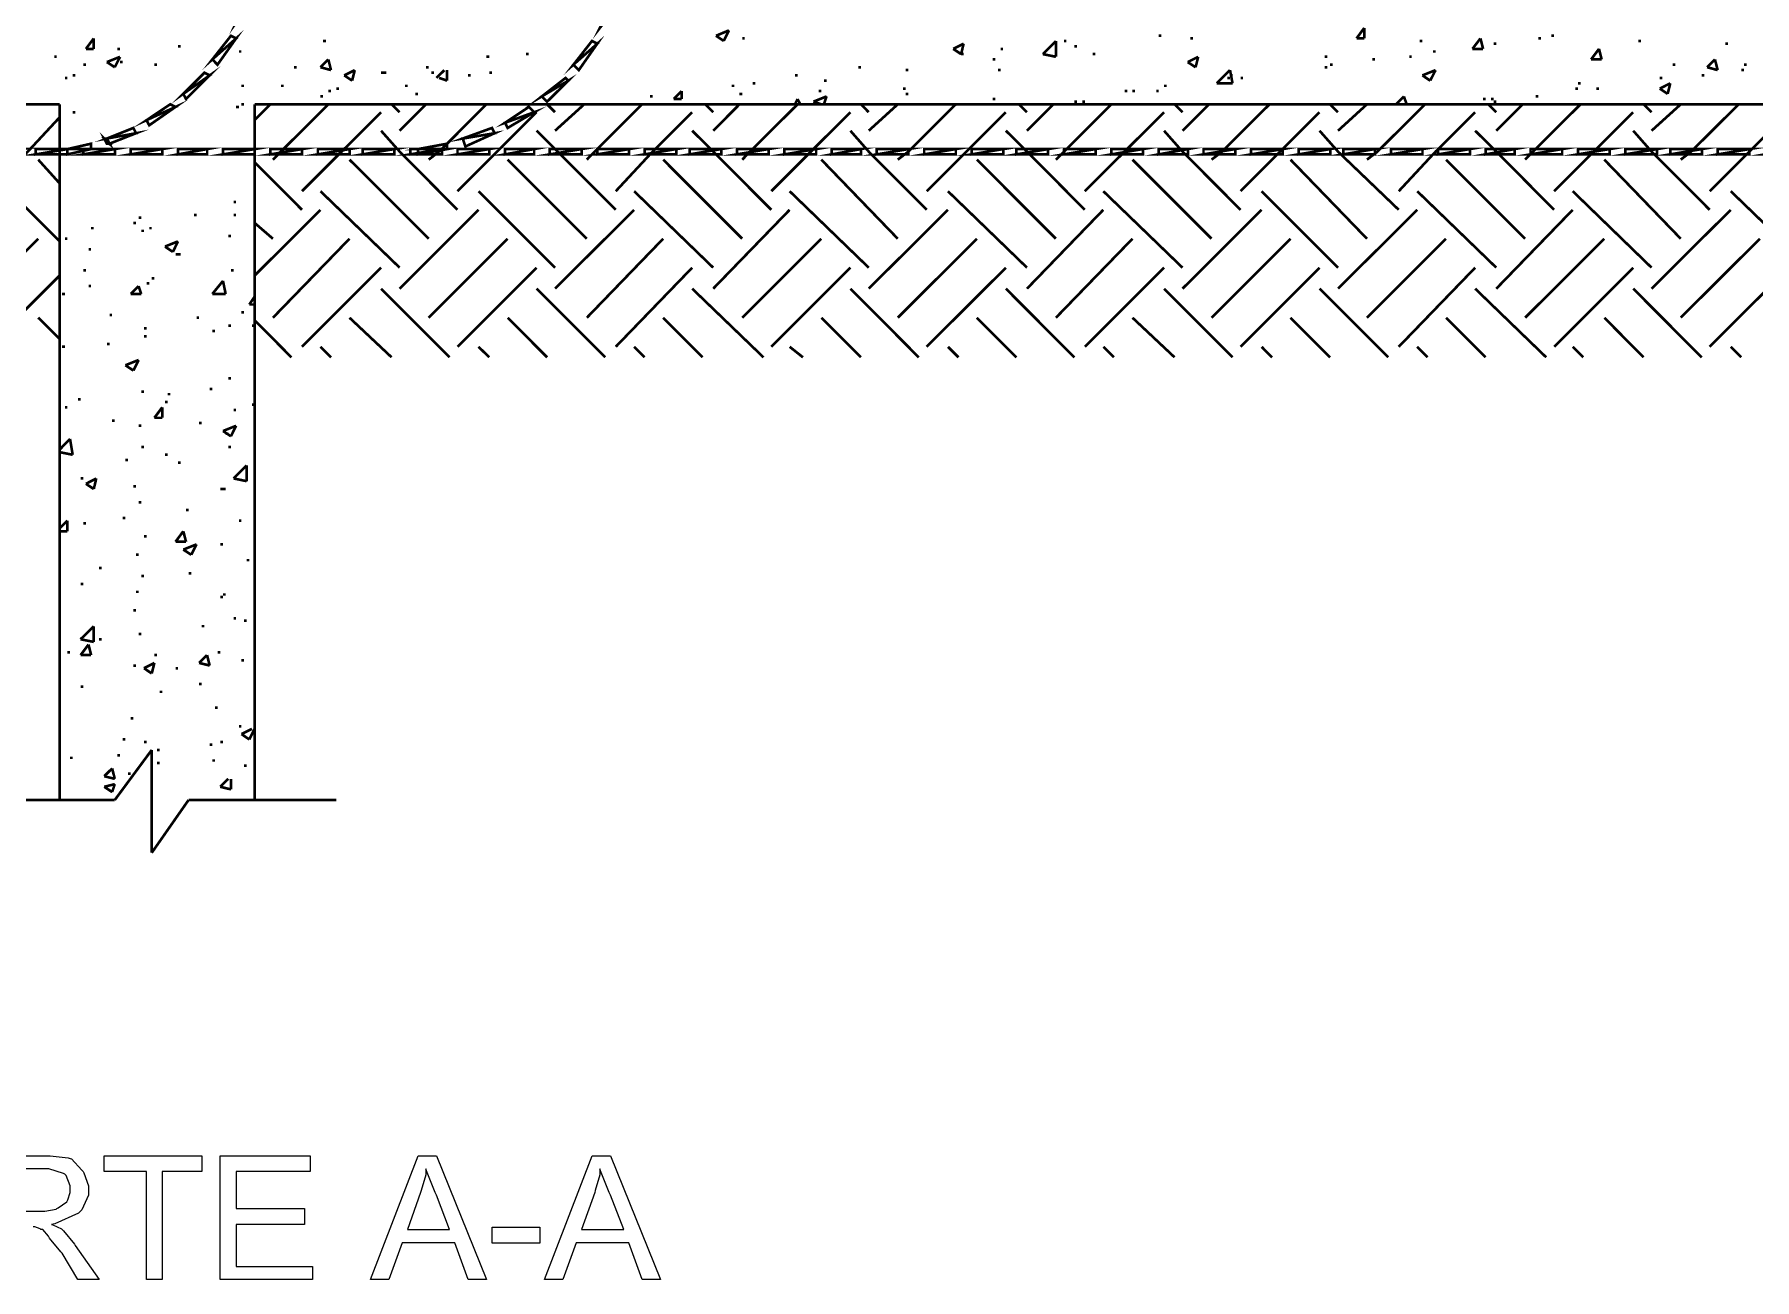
# Model space of a CAD drawing. Header units: metres. Extents: x 3290 to 4536, y 1562 to 1983.
# Drawn here: x 4039.74 to 4054.73, y 1669.1 to 1679.94 of the extents above; entities that cross this region are included whole.
import ezdxf

# ---------------------------------------------------------------- set-up
doc = ezdxf.new("R2010")
doc.units = ezdxf.units.M
for name, color, linetype in [('C00-00-00-BLACK', 7, 'Continuous'), ('C00-FF-00', 3, 'Continuous'), ('C95-49-00', 34, 'Continuous')]:
    doc.layers.add(name, color=color, linetype=linetype)

msp = doc.modelspace()

# ---------------------------------------------------------------- linework, layer by layer
at = {"layer": 'C00-00-00-BLACK', "const_width": 0.0229}
for points in [[(4051.26, 1679.907), (4051.328, 1679.999)], [(4051.328, 1679.907), (4051.328, 1679.999)], [(4040.189, 1679.816), (4040.258, 1679.907)], [(4040.258, 1679.816), (4040.258, 1679.907)], [(4040.992, 1679.839), (4041.015, 1679.839)], [(4042.256, 1679.885), (4042.28, 1679.885)], [(4045.679, 1679.93), (4045.792, 1679.977)], [(4045.679, 1679.93), (4045.747, 1679.885)], [(4045.747, 1679.885), (4045.792, 1679.977)], [(4045.908, 1679.907), (4045.93, 1679.907)], [(4047.746, 1679.816), (4047.837, 1679.861)], [(4047.815, 1679.77), (4047.837, 1679.861)], [(4048.527, 1679.77), (4048.641, 1679.885)], [(4048.641, 1679.747), (4048.641, 1679.885)], [(4048.711, 1679.885), (4048.733, 1679.885)], [(4048.802, 1679.839), (4048.825, 1679.839)], [(4049.537, 1679.93), (4049.56, 1679.93)], [(4049.812, 1679.907), (4049.835, 1679.907)], [(4051.26, 1679.907), (4051.328, 1679.907)], [(4051.811, 1679.885), (4051.834, 1679.885)], [(4052.27, 1679.816), (4052.34, 1679.907)], [(4052.363, 1679.816), (4052.34, 1679.907)], [(4052.455, 1679.861), (4052.478, 1679.861)], [(4052.844, 1679.907), (4052.867, 1679.907)], [(4052.958, 1679.93), (4052.982, 1679.93)], [(4053.717, 1679.885), (4053.74, 1679.885)], [(4054.475, 1679.861), (4054.498, 1679.861)], [(4039.914, 1679.747), (4039.936, 1679.747)], [(4040.189, 1679.816), (4040.258, 1679.816)], [(4040.372, 1679.701), (4040.487, 1679.747)], [(4040.372, 1679.701), (4040.441, 1679.656)], [(4040.441, 1679.656), (4040.487, 1679.747)], [(4040.464, 1679.816), (4040.487, 1679.816)], [(4040.487, 1679.701), (4040.509, 1679.701)], [(4041.522, 1679.793), (4041.545, 1679.793)], [(4042.233, 1679.656), (4042.302, 1679.724)], [(4042.325, 1679.631), (4042.302, 1679.724)], [(4043.679, 1679.747), (4043.704, 1679.747)], [(4044.025, 1679.77), (4044.047, 1679.77)], [(4047.746, 1679.816), (4047.815, 1679.77)], [(4047.815, 1679.77), (4047.837, 1679.77)], [(4048.09, 1679.724), (4048.113, 1679.724)], [(4048.159, 1679.816), (4048.181, 1679.816)], [(4048.527, 1679.77), (4048.641, 1679.747)], [(4048.962, 1679.77), (4048.985, 1679.77)], [(4049.789, 1679.701), (4049.881, 1679.747)], [(4049.789, 1679.701), (4049.858, 1679.656)], [(4049.858, 1679.656), (4049.881, 1679.747)], [(4050.984, 1679.747), (4051.007, 1679.747)], [(4051.397, 1679.724), (4051.42, 1679.724)], [(4051.72, 1679.747), (4051.742, 1679.747)], [(4051.926, 1679.793), (4051.949, 1679.793)], [(4052.27, 1679.816), (4052.363, 1679.816)], [(4053.304, 1679.724), (4053.373, 1679.816)], [(4053.304, 1679.724), (4053.396, 1679.724)], [(4053.396, 1679.724), (4053.373, 1679.816)], [(4054.315, 1679.656), (4054.383, 1679.724)], [(4054.407, 1679.631), (4054.383, 1679.724)], [(4040.006, 1679.563), (4040.028, 1679.563)], [(4040.074, 1679.585), (4040.097, 1679.585)], [(4040.166, 1679.678), (4040.189, 1679.678)], [(4040.786, 1679.678), (4040.809, 1679.678)], [(4042.003, 1679.656), (4042.026, 1679.656)], [(4042.233, 1679.656), (4042.325, 1679.631)], [(4042.44, 1679.585), (4042.532, 1679.631)], [(4042.44, 1679.585), (4042.509, 1679.539)], [(4042.509, 1679.539), (4042.532, 1679.631)], [(4042.761, 1679.608), (4042.783, 1679.608)], [(4042.783, 1679.608), (4042.807, 1679.608)], [(4043.152, 1679.656), (4043.176, 1679.656)], [(4043.198, 1679.608), (4043.221, 1679.608)], [(4043.244, 1679.563), (4043.313, 1679.631)], [(4043.267, 1679.563), (4043.336, 1679.539)], [(4043.336, 1679.539), (4043.336, 1679.631)], [(4043.519, 1679.585), (4043.542, 1679.585)], [(4043.704, 1679.608), (4043.727, 1679.608)], [(4046.367, 1679.585), (4046.39, 1679.585)], [(4046.619, 1679.539), (4046.643, 1679.539)], [(4046.919, 1679.656), (4046.942, 1679.656)], [(4047.332, 1679.631), (4047.355, 1679.631)], [(4048.136, 1679.631), (4048.159, 1679.631)], [(4050.043, 1679.516), (4050.158, 1679.631)], [(4050.135, 1679.563), (4050.158, 1679.563)], [(4050.18, 1679.516), (4050.158, 1679.631)], [(4050.158, 1679.585), (4050.18, 1679.585)], [(4050.25, 1679.563), (4050.272, 1679.563)], [(4050.984, 1679.656), (4051.007, 1679.656)], [(4051.03, 1679.678), (4051.053, 1679.678)], [(4051.834, 1679.585), (4051.949, 1679.631)], [(4051.834, 1679.585), (4051.902, 1679.539)], [(4051.902, 1679.539), (4051.949, 1679.631)], [(4053.902, 1679.563), (4053.925, 1679.563)], [(4054.016, 1679.678), (4054.039, 1679.678)], [(4054.268, 1679.585), (4054.292, 1679.585)], [(4054.315, 1679.656), (4054.407, 1679.631)], [(4054.612, 1679.631), (4054.637, 1679.631)], [(4054.637, 1679.678), (4054.66, 1679.678)], [(4041.545, 1679.494), (4041.567, 1679.494)], [(4041.888, 1679.494), (4041.911, 1679.494)], [(4042.233, 1679.402), (4042.256, 1679.402)], [(4042.302, 1679.448), (4042.325, 1679.448)], [(4042.371, 1679.47), (4042.394, 1679.47)], [(4042.969, 1679.494), (4042.992, 1679.494)], [(4043.061, 1679.424), (4043.083, 1679.424)], [(4045.104, 1679.402), (4045.127, 1679.402)], [(4045.311, 1679.379), (4045.38, 1679.448)], [(4045.38, 1679.379), (4045.38, 1679.448)], [(4045.816, 1679.494), (4045.839, 1679.494)], [(4045.884, 1679.424), (4045.908, 1679.424)], [(4045.999, 1679.516), (4046.023, 1679.516)], [(4046.528, 1679.356), (4046.643, 1679.402)], [(4046.574, 1679.448), (4046.597, 1679.448)], [(4046.619, 1679.333), (4046.643, 1679.402)], [(4047.309, 1679.47), (4047.332, 1679.47)], [(4047.332, 1679.424), (4047.355, 1679.424)], [(4049.239, 1679.448), (4049.262, 1679.448)], [(4049.308, 1679.448), (4049.331, 1679.448)], [(4049.515, 1679.448), (4049.537, 1679.448)], [(4049.583, 1679.494), (4049.606, 1679.494)], [(4050.043, 1679.516), (4050.18, 1679.516)], [(4051.605, 1679.333), (4051.673, 1679.402)], [(4051.697, 1679.333), (4051.673, 1679.402)], [(4052.821, 1679.402), (4052.844, 1679.402)], [(4053.167, 1679.47), (4053.189, 1679.47)], [(4053.189, 1679.516), (4053.212, 1679.516)], [(4053.351, 1679.47), (4053.373, 1679.47)], [(4053.902, 1679.47), (4053.994, 1679.516)], [(4053.902, 1679.47), (4053.971, 1679.424)], [(4053.971, 1679.424), (4053.994, 1679.516)], [(4020.849, 1679.333), (4039.96, 1679.333)], [(4039.96, 1673.273), (4039.96, 1679.333)], [(4040.074, 1679.264), (4040.097, 1679.264)], [(4041.498, 1679.31), (4041.522, 1679.31)], [(4041.545, 1679.333), (4041.567, 1679.333)], [(4041.659, 1679.333), (4064.146, 1679.333)], [(4041.659, 1673.273), (4041.659, 1679.333)], [(4045.149, 1679.333), (4045.172, 1679.333)], [(4045.311, 1679.379), (4045.38, 1679.379)], [(4045.358, 1679.333), (4045.38, 1679.333)], [(4046.367, 1679.333), (4046.39, 1679.379)], [(4046.414, 1679.333), (4046.39, 1679.379)], [(4046.482, 1679.333), (4046.506, 1679.333)], [(4046.528, 1679.356), (4046.597, 1679.333)], [(4048.09, 1679.379), (4048.113, 1679.379)], [(4048.802, 1679.356), (4048.825, 1679.356)], [(4048.871, 1679.356), (4048.893, 1679.356)], [(4049.628, 1679.333), (4049.652, 1679.333)], [(4052.363, 1679.379), (4052.385, 1679.379)], [(4052.431, 1679.379), (4052.455, 1679.379)], [(4052.455, 1679.356), (4052.478, 1679.356)], [(4040.649, 1678.346), (4040.671, 1678.346)], [(4041.131, 1678.368), (4041.153, 1678.368)], [(4041.476, 1678.483), (4041.498, 1678.483)], [(4041.476, 1678.368), (4041.498, 1678.368)], [(4040.235, 1678.254), (4040.258, 1678.254)], [(4040.603, 1678.3), (4040.626, 1678.3)], [(4040.671, 1678.231), (4040.695, 1678.231)], [(4040.741, 1678.254), (4040.763, 1678.254)], [(4040.006, 1678.162), (4040.028, 1678.162)], [(4040.212, 1678.07), (4040.235, 1678.07)], [(4040.878, 1678.094), (4040.992, 1678.139)], [(4040.878, 1678.094), (4040.947, 1678.047)], [(4040.947, 1678.047), (4040.992, 1678.139)], [(4041.43, 1678.185), (4041.453, 1678.185)], [(4040.97, 1678.025), (4040.992, 1678.025)], [(4040.992, 1678.025), (4041.015, 1678.025)], [(4040.166, 1677.887), (4040.189, 1677.887)], [(4040.212, 1677.749), (4040.235, 1677.749)], [(4040.579, 1677.681), (4040.649, 1677.749)], [(4040.671, 1677.681), (4040.649, 1677.749)], [(4040.718, 1677.773), (4040.741, 1677.773)], [(4040.763, 1677.818), (4040.786, 1677.818)], [(4041.291, 1677.681), (4041.384, 1677.795)], [(4041.407, 1677.681), (4041.384, 1677.795)], [(4041.453, 1677.887), (4041.476, 1677.887)], [(4039.982, 1677.681), (4040.006, 1677.681)], [(4040.579, 1677.681), (4040.671, 1677.681)], [(4041.291, 1677.681), (4041.407, 1677.681)], [(4041.613, 1677.589), (4041.659, 1677.658)], [(4041.613, 1677.589), (4041.659, 1677.589)], [(4040.395, 1677.498), (4040.418, 1677.498)], [(4041.153, 1677.474), (4041.176, 1677.474)], [(4041.545, 1677.52), (4041.567, 1677.52)], [(4040.695, 1677.381), (4040.718, 1677.381)], [(4040.695, 1677.312), (4040.718, 1677.312)], [(4041.291, 1677.358), (4041.314, 1677.358)], [(4041.43, 1677.404), (4041.453, 1677.404)], [(4041.636, 1677.404), (4041.659, 1677.404)], [(4039.982, 1677.221), (4040.006, 1677.221)], [(4040.372, 1677.244), (4040.395, 1677.244)], [(4040.533, 1677.06), (4040.649, 1677.106)], [(4040.533, 1677.06), (4040.603, 1677.014)], [(4040.603, 1677.014), (4040.649, 1677.106)], [(4041.268, 1676.854), (4041.291, 1676.854)], [(4041.43, 1676.946), (4041.453, 1676.946)], [(4040.006, 1676.694), (4040.028, 1676.694)], [(4040.12, 1676.762), (4040.143, 1676.762)], [(4040.671, 1676.831), (4040.695, 1676.831)], [(4040.786, 1676.602), (4040.855, 1676.694)], [(4040.855, 1676.602), (4040.855, 1676.694)], [(4040.878, 1676.739), (4040.901, 1676.739)], [(4040.901, 1676.808), (4040.924, 1676.808)], [(4041.636, 1676.717), (4041.659, 1676.717)], [(4040.418, 1676.578), (4040.441, 1676.578)], [(4040.786, 1676.602), (4040.855, 1676.602)], [(4041.176, 1676.556), (4041.199, 1676.556)], [(4041.476, 1676.671), (4041.498, 1676.671)], [(4039.96, 1676.325), (4040.051, 1676.418)], [(4040.074, 1676.28), (4040.051, 1676.418)], [(4040.649, 1676.533), (4040.671, 1676.533)], [(4041.384, 1676.487), (4041.498, 1676.533)], [(4041.384, 1676.487), (4041.453, 1676.441)], [(4041.407, 1676.465), (4041.43, 1676.465)], [(4041.453, 1676.441), (4041.498, 1676.533)], [(4039.96, 1676.303), (4040.074, 1676.28)], [(4040.671, 1676.349), (4040.695, 1676.349)], [(4040.878, 1676.28), (4040.901, 1676.28)], [(4041.43, 1676.349), (4041.453, 1676.349)], [(4040.533, 1676.234), (4040.556, 1676.234)], [(4040.992, 1676.211), (4041.015, 1676.211)], [(4041.476, 1676.074), (4041.59, 1676.187)], [(4041.59, 1676.05), (4041.59, 1676.187)], [(4040.143, 1676.074), (4040.166, 1676.074)], [(4040.189, 1676.027), (4040.28, 1676.074)], [(4040.189, 1676.027), (4040.258, 1675.982)], [(4040.258, 1675.982), (4040.28, 1676.074)], [(4040.603, 1676.004), (4040.626, 1676.004)], [(4041.36, 1675.982), (4041.384, 1675.982)], [(4041.384, 1675.982), (4041.407, 1675.982)], [(4041.476, 1676.074), (4041.59, 1676.05)], [(4040.649, 1675.867), (4040.671, 1675.867)], [(4041.062, 1675.798), (4041.084, 1675.798)], [(4039.96, 1675.638), (4040.028, 1675.707)], [(4040.028, 1675.614), (4040.028, 1675.707)], [(4040.166, 1675.683), (4040.189, 1675.683)], [(4040.509, 1675.729), (4040.533, 1675.729)], [(4041.522, 1675.707), (4041.545, 1675.707)], [(4039.96, 1675.614), (4040.028, 1675.614)], [(4040.695, 1675.569), (4040.718, 1675.569)], [(4040.97, 1675.522), (4041.038, 1675.614)], [(4040.97, 1675.522), (4041.062, 1675.522)], [(4041.062, 1675.522), (4041.038, 1675.614)], [(4041.038, 1675.454), (4041.153, 1675.5)], [(4041.107, 1675.409), (4041.153, 1675.5)], [(4041.36, 1675.5), (4041.384, 1675.5)], [(4040.626, 1675.409), (4040.649, 1675.409)], [(4041.038, 1675.454), (4041.107, 1675.409)], [(4041.59, 1675.362), (4041.613, 1675.362)], [(4040.304, 1675.293), (4040.327, 1675.293)], [(4040.671, 1675.223), (4040.695, 1675.223)], [(4041.084, 1675.248), (4041.107, 1675.248)], [(4040.143, 1675.155), (4040.166, 1675.155)], [(4040.626, 1675.086), (4040.649, 1675.086)], [(4041.384, 1675.063), (4041.407, 1675.063)], [(4040.603, 1674.926), (4040.626, 1674.926)], [(4041.36, 1675.04), (4041.384, 1675.04)], [(4040.143, 1674.673), (4040.258, 1674.787)], [(4040.258, 1674.65), (4040.258, 1674.787)], [(4041.199, 1674.787), (4041.222, 1674.787)], [(4041.476, 1674.856), (4041.498, 1674.856)], [(4041.567, 1674.834), (4041.59, 1674.834)], [(4040.143, 1674.673), (4040.258, 1674.65)], [(4040.143, 1674.535), (4040.212, 1674.627)], [(4040.235, 1674.535), (4040.212, 1674.627)], [(4040.304, 1674.673), (4040.327, 1674.673)], [(4040.649, 1674.719), (4040.671, 1674.719)], [(4040.028, 1674.558), (4040.051, 1674.558)], [(4040.143, 1674.535), (4040.235, 1674.535)], [(4040.603, 1674.444), (4040.626, 1674.444)], [(4040.695, 1674.421), (4040.786, 1674.467)], [(4040.763, 1674.375), (4040.786, 1674.467)], [(4040.786, 1674.535), (4040.809, 1674.535)], [(4041.176, 1674.467), (4041.245, 1674.535)], [(4041.176, 1674.467), (4041.268, 1674.444)], [(4041.268, 1674.444), (4041.245, 1674.535)], [(4041.336, 1674.558), (4041.36, 1674.558)], [(4041.545, 1674.49), (4041.567, 1674.49)], [(4040.695, 1674.421), (4040.763, 1674.375)], [(4040.97, 1674.421), (4040.992, 1674.421)], [(4040.143, 1674.261), (4040.166, 1674.261)], [(4040.832, 1674.215), (4040.855, 1674.215)], [(4041.176, 1674.283), (4041.199, 1674.283)], [(4041.314, 1674.076), (4041.336, 1674.076)], [(4040.579, 1673.984), (4040.603, 1673.984)], [(4041.522, 1673.915), (4041.545, 1673.915)], [(4041.545, 1673.847), (4041.636, 1673.892)], [(4041.545, 1673.847), (4041.613, 1673.8)], [(4041.613, 1673.8), (4041.659, 1673.892)], [(4040.441, 1673.273), (4040.763, 1673.709)], [(4040.509, 1673.8), (4040.533, 1673.8)], [(4040.695, 1673.778), (4040.718, 1673.778)], [(4040.763, 1673.709), (4040.763, 1672.813)], [(4040.809, 1673.709), (4040.832, 1673.709)], [(4041.268, 1673.755), (4041.291, 1673.755)], [(4041.36, 1673.778), (4041.384, 1673.778)], [(4040.051, 1673.64), (4040.074, 1673.64)], [(4040.349, 1673.48), (4040.418, 1673.548)], [(4040.441, 1673.457), (4040.418, 1673.548)], [(4040.464, 1673.663), (4040.487, 1673.663)], [(4040.809, 1673.594), (4040.832, 1673.594)], [(4041.291, 1673.617), (4041.314, 1673.617)], [(4041.567, 1673.571), (4041.59, 1673.571)], [(4040.349, 1673.48), (4040.441, 1673.457)], [(4040.349, 1673.388), (4040.441, 1673.411)], [(4040.418, 1673.342), (4040.441, 1673.411)], [(4040.556, 1673.502), (4040.579, 1673.502)], [(4041.36, 1673.388), (4041.43, 1673.457)], [(4041.453, 1673.365), (4041.453, 1673.457)], [(4039.179, 1673.273), (4040.441, 1673.273)], [(4040.349, 1673.388), (4040.418, 1673.342)], [(4041.084, 1673.273), (4040.763, 1672.813)], [(4041.084, 1673.273), (4042.371, 1673.273)], [(4041.36, 1673.388), (4041.453, 1673.365)]]:
    msp.add_lwpolyline(points, dxfattribs=at)
at = {"layer": 'C00-00-00-BLACK'}
msp.add_lwpolyline([(4039.34, 1670.174), (4039.822, 1670.174), (4039.879, 1670.174), (4040.034, 1670.157), (4040.051, 1670.151), (4040.063, 1670.146), (4040.154, 1670.049), (4040.166, 1670.036), (4040.171, 1670.025), (4040.212, 1669.913), (4040.212, 1669.876), (4040.212, 1669.83), (4040.154, 1669.703), (4040.143, 1669.691), (4040.126, 1669.674), (4039.919, 1669.582), (4039.891, 1669.576), (4039.902, 1669.571), (4039.976, 1669.536), (4039.982, 1669.53), (4039.994, 1669.519), (4040.091, 1669.404), (4040.097, 1669.392), (4040.304, 1669.095), (4040.12, 1669.095), (4039.982, 1669.324), (4039.971, 1669.336), (4039.873, 1669.457), (4039.868, 1669.462), (4039.862, 1669.474), (4039.813, 1669.53), (4039.797, 1669.53), (4039.792, 1669.536), (4039.745, 1669.554), (4039.729, 1669.554)], dxfattribs=at)
for points in [[(4040.718, 1669.095), (4040.718, 1670.036), (4040.349, 1670.036), (4040.349, 1670.174), (4041.199, 1670.174), (4041.199, 1670.036), (4040.855, 1670.036), (4040.855, 1669.095), (4040.718, 1669.095)], [(4041.36, 1669.095), (4041.36, 1670.174), (4042.142, 1670.174), (4042.142, 1670.036), (4041.498, 1670.036), (4041.498, 1669.714), (4042.095, 1669.714), (4042.095, 1669.576), (4041.498, 1669.576), (4041.498, 1669.21), (4042.165, 1669.21), (4042.165, 1669.095), (4041.36, 1669.095)], [(4042.669, 1669.095), (4043.083, 1670.174), (4043.244, 1670.174), (4043.679, 1669.095), (4043.519, 1669.095), (4043.405, 1669.416), (4042.945, 1669.416), (4042.829, 1669.095), (4042.669, 1669.095)], [(4044.185, 1669.095), (4044.599, 1670.174), (4044.76, 1670.174), (4045.196, 1669.095), (4045.035, 1669.095), (4044.92, 1669.416), (4044.462, 1669.416), (4044.345, 1669.095), (4044.185, 1669.095)], [(4039.477, 1669.691), (4039.797, 1669.691), (4039.832, 1669.691), (4039.93, 1669.709), (4039.936, 1669.714), (4039.948, 1669.72), (4040.022, 1669.773), (4040.028, 1669.784), (4040.033, 1669.79), (4040.051, 1669.855), (4040.051, 1669.876), (4040.051, 1669.911), (4040.017, 1670.002), (4040.006, 1670.014), (4039.994, 1670.02), (4039.865, 1670.059), (4039.822, 1670.059), (4039.477, 1670.059), (4039.477, 1669.691)], [(4042.992, 1669.53), (4043.358, 1669.53), (4043.244, 1669.83), (4043.232, 1669.853), (4043.157, 1670.042), (4043.152, 1670.059), (4043.152, 1670.008), (4043.111, 1669.87), (4043.106, 1669.853), (4042.992, 1669.53)], [(4044.508, 1669.53), (4044.875, 1669.53), (4044.76, 1669.83), (4044.748, 1669.853), (4044.673, 1670.042), (4044.668, 1670.059), (4044.668, 1670.008), (4044.627, 1669.87), (4044.623, 1669.853), (4044.508, 1669.53)], [(4043.73, 1669.551), (4044.143, 1669.551), (4044.143, 1669.413), (4043.73, 1669.413), (4043.73, 1669.551)]]:
    msp.add_lwpolyline(points, close=True, dxfattribs=at)
at = {"layer": 'C00-FF-00', "const_width": 0.0229}
for points in [[(4041.498, 1680.045), (4041.66, 1680.274), (4041.613, 1680.297), (4041.498, 1680.045)], [(4044.668, 1679.999), (4044.828, 1680.206), (4044.783, 1680.229), (4044.668, 1679.999)], [(4041.291, 1679.724), (4041.498, 1679.907), (4041.453, 1679.93), (4041.291, 1679.724)], [(4041.336, 1679.678), (4041.291, 1679.724), (4041.498, 1679.907), (4041.336, 1679.678)], [(4044.437, 1679.678), (4044.645, 1679.861), (4044.599, 1679.885), (4044.437, 1679.678)], [(4044.484, 1679.631), (4044.437, 1679.678), (4044.645, 1679.861), (4044.484, 1679.631)], [(4041.038, 1679.424), (4041.268, 1679.585), (4041.222, 1679.608), (4041.038, 1679.424)], [(4041.062, 1679.379), (4041.038, 1679.424), (4041.268, 1679.585), (4041.062, 1679.379)], [(4044.162, 1679.402), (4044.392, 1679.539), (4044.369, 1679.563), (4044.162, 1679.402)], [(4044.208, 1679.356), (4044.162, 1679.402), (4044.392, 1679.539), (4044.208, 1679.356)], [(4040.718, 1679.195), (4040.97, 1679.31), (4040.924, 1679.333), (4040.718, 1679.195)], [(4040.741, 1679.15), (4040.718, 1679.195), (4040.97, 1679.31), (4040.741, 1679.15)], [(4043.841, 1679.172), (4044.095, 1679.264), (4044.049, 1679.31), (4043.841, 1679.172)], [(4043.864, 1679.127), (4043.841, 1679.172), (4044.095, 1679.264), (4043.864, 1679.127)], [(4040.372, 1679.035), (4040.626, 1679.081), (4040.603, 1679.127), (4040.372, 1679.035)], [(4040.395, 1678.99), (4040.372, 1679.035), (4040.626, 1679.081), (4040.395, 1678.99)], [(4043.473, 1679.035), (4043.75, 1679.081), (4043.727, 1679.127), (4043.473, 1679.035)], [(4043.496, 1678.966), (4043.473, 1679.035), (4043.75, 1679.081), (4043.496, 1678.966)], [(4039.362, 1678.943), (4039.362, 1678.897), (4039.639, 1678.943), (4039.362, 1678.943)], [(4039.752, 1678.897), (4040.028, 1678.943), (4040.028, 1678.897), (4039.752, 1678.897)], [(4039.752, 1678.943), (4039.752, 1678.897), (4040.028, 1678.943), (4039.752, 1678.943)], [(4040.028, 1678.943), (4040.235, 1678.943), (4040.235, 1678.99), (4040.028, 1678.943)], [(4040.028, 1678.897), (4040.028, 1678.943), (4040.235, 1678.943), (4040.028, 1678.897)], [(4040.166, 1678.897), (4040.442, 1678.943), (4040.442, 1678.897), (4040.166, 1678.897)], [(4040.166, 1678.943), (4040.166, 1678.897), (4040.442, 1678.943), (4040.166, 1678.943)], [(4040.372, 1678.99), (4040.349, 1679.035), (4040.395, 1678.99), (4040.372, 1678.99)], [(4040.349, 1679.035), (4040.395, 1678.99), (4040.372, 1679.035), (4040.349, 1679.035)], [(4040.579, 1678.897), (4040.855, 1678.943), (4040.855, 1678.897), (4040.579, 1678.897)], [(4040.579, 1678.943), (4040.579, 1678.897), (4040.855, 1678.943), (4040.579, 1678.943)], [(4040.992, 1678.897), (4041.246, 1678.943), (4041.246, 1678.897), (4040.992, 1678.897)], [(4040.992, 1678.943), (4040.992, 1678.897), (4041.246, 1678.943), (4040.992, 1678.943)], [(4041.384, 1678.897), (4041.66, 1678.943), (4041.66, 1678.897), (4041.384, 1678.897)], [(4041.384, 1678.943), (4041.384, 1678.897), (4041.66, 1678.943), (4041.384, 1678.943)], [(4041.797, 1678.897), (4042.073, 1678.943), (4042.073, 1678.897), (4041.797, 1678.897)], [(4041.797, 1678.943), (4041.797, 1678.897), (4042.073, 1678.943), (4041.797, 1678.943)], [(4042.21, 1678.897), (4042.487, 1678.943), (4042.487, 1678.897), (4042.21, 1678.897)], [(4042.21, 1678.943), (4042.21, 1678.897), (4042.487, 1678.943), (4042.21, 1678.943)], [(4042.6, 1678.897), (4042.877, 1678.943), (4042.877, 1678.897), (4042.6, 1678.897)], [(4042.6, 1678.943), (4042.6, 1678.897), (4042.877, 1678.943), (4042.6, 1678.943)], [(4043.015, 1678.897), (4043.291, 1678.943), (4043.291, 1678.897), (4043.015, 1678.897)], [(4043.083, 1678.943), (4043.337, 1678.943), (4043.337, 1678.99), (4043.083, 1678.943)], [(4043.015, 1678.943), (4043.015, 1678.897), (4043.291, 1678.943), (4043.015, 1678.943)], [(4043.083, 1678.897), (4043.083, 1678.943), (4043.337, 1678.943), (4043.083, 1678.897)], [(4043.427, 1678.897), (4043.704, 1678.943), (4043.704, 1678.897), (4043.427, 1678.897)], [(4043.427, 1678.943), (4043.427, 1678.897), (4043.704, 1678.943), (4043.427, 1678.943)], [(4043.841, 1678.897), (4044.095, 1678.943), (4044.095, 1678.897), (4043.841, 1678.897)], [(4043.841, 1678.943), (4043.841, 1678.897), (4044.095, 1678.943), (4043.841, 1678.943)], [(4044.231, 1678.897), (4044.508, 1678.943), (4044.508, 1678.897), (4044.231, 1678.897)], [(4044.231, 1678.943), (4044.231, 1678.897), (4044.508, 1678.943), (4044.231, 1678.943)], [(4044.645, 1678.897), (4044.922, 1678.943), (4044.922, 1678.897), (4044.645, 1678.897)], [(4044.645, 1678.943), (4044.645, 1678.897), (4044.922, 1678.943), (4044.645, 1678.943)], [(4045.057, 1678.897), (4045.334, 1678.943), (4045.334, 1678.897), (4045.057, 1678.897)], [(4045.057, 1678.943), (4045.057, 1678.897), (4045.334, 1678.943), (4045.057, 1678.943)], [(4045.449, 1678.897), (4045.725, 1678.943), (4045.725, 1678.897), (4045.449, 1678.897)], [(4045.449, 1678.943), (4045.449, 1678.897), (4045.725, 1678.943), (4045.449, 1678.943)], [(4045.862, 1678.897), (4046.138, 1678.943), (4046.138, 1678.897), (4045.862, 1678.897)], [(4045.862, 1678.943), (4045.862, 1678.897), (4046.138, 1678.943), (4045.862, 1678.943)], [(4046.275, 1678.897), (4046.552, 1678.943), (4046.552, 1678.897), (4046.275, 1678.897)], [(4046.275, 1678.943), (4046.275, 1678.897), (4046.552, 1678.943), (4046.275, 1678.943)], [(4046.688, 1678.897), (4046.942, 1678.943), (4046.942, 1678.897), (4046.688, 1678.897)], [(4046.688, 1678.943), (4046.688, 1678.897), (4046.942, 1678.943), (4046.688, 1678.943)], [(4047.08, 1678.897), (4047.356, 1678.943), (4047.356, 1678.897), (4047.08, 1678.897)], [(4047.08, 1678.943), (4047.08, 1678.897), (4047.356, 1678.943), (4047.08, 1678.943)], [(4047.493, 1678.897), (4047.769, 1678.943), (4047.769, 1678.897), (4047.493, 1678.897)], [(4047.493, 1678.943), (4047.493, 1678.897), (4047.769, 1678.943), (4047.493, 1678.943)], [(4047.906, 1678.897), (4048.183, 1678.943), (4048.183, 1678.897), (4047.906, 1678.897)], [(4047.906, 1678.943), (4047.906, 1678.897), (4048.183, 1678.943), (4047.906, 1678.943)], [(4048.297, 1678.897), (4048.573, 1678.943), (4048.573, 1678.897), (4048.297, 1678.897)], [(4048.297, 1678.943), (4048.297, 1678.897), (4048.573, 1678.943), (4048.297, 1678.943)], [(4048.711, 1678.897), (4048.987, 1678.943), (4048.987, 1678.897), (4048.711, 1678.897)], [(4048.711, 1678.943), (4048.711, 1678.897), (4048.987, 1678.943), (4048.711, 1678.943)], [(4049.124, 1678.897), (4049.399, 1678.943), (4049.399, 1678.897), (4049.124, 1678.897)], [(4049.124, 1678.943), (4049.124, 1678.897), (4049.399, 1678.943), (4049.124, 1678.943)], [(4049.537, 1678.897), (4049.791, 1678.943), (4049.791, 1678.897), (4049.537, 1678.897)], [(4049.537, 1678.943), (4049.537, 1678.897), (4049.791, 1678.943), (4049.537, 1678.943)], [(4049.927, 1678.897), (4050.203, 1678.943), (4050.203, 1678.897), (4049.927, 1678.897)], [(4049.927, 1678.943), (4049.927, 1678.897), (4050.203, 1678.943), (4049.927, 1678.943)], [(4050.342, 1678.897), (4050.617, 1678.943), (4050.617, 1678.897), (4050.342, 1678.897)], [(4050.342, 1678.943), (4050.342, 1678.897), (4050.617, 1678.943), (4050.342, 1678.943)], [(4050.755, 1678.897), (4051.032, 1678.943), (4051.032, 1678.897), (4050.755, 1678.897)], [(4050.755, 1678.943), (4050.755, 1678.897), (4051.032, 1678.943), (4050.755, 1678.943)], [(4051.145, 1678.897), (4051.421, 1678.943), (4051.421, 1678.897), (4051.145, 1678.897)], [(4051.145, 1678.943), (4051.145, 1678.897), (4051.421, 1678.943), (4051.145, 1678.943)], [(4051.56, 1678.897), (4051.835, 1678.943), (4051.835, 1678.897), (4051.56, 1678.897)], [(4051.56, 1678.943), (4051.56, 1678.897), (4051.835, 1678.943), (4051.56, 1678.943)], [(4051.971, 1678.897), (4052.248, 1678.943), (4052.248, 1678.897), (4051.971, 1678.897)], [(4051.971, 1678.943), (4051.971, 1678.897), (4052.248, 1678.943), (4051.971, 1678.943)], [(4052.385, 1678.897), (4052.639, 1678.943), (4052.639, 1678.897), (4052.385, 1678.897)], [(4052.385, 1678.943), (4052.385, 1678.897), (4052.639, 1678.943), (4052.385, 1678.943)], [(4052.776, 1678.897), (4053.052, 1678.943), (4053.052, 1678.897), (4052.776, 1678.897)], [(4052.776, 1678.943), (4052.776, 1678.897), (4053.052, 1678.943), (4052.776, 1678.943)], [(4053.189, 1678.897), (4053.466, 1678.943), (4053.466, 1678.897), (4053.189, 1678.897)], [(4053.189, 1678.943), (4053.189, 1678.897), (4053.466, 1678.943), (4053.189, 1678.943)], [(4053.602, 1678.897), (4053.879, 1678.943), (4053.879, 1678.897), (4053.602, 1678.897)], [(4053.602, 1678.943), (4053.602, 1678.897), (4053.879, 1678.943), (4053.602, 1678.943)], [(4053.994, 1678.897), (4054.27, 1678.943), (4054.27, 1678.897), (4053.994, 1678.897)], [(4053.994, 1678.943), (4053.994, 1678.897), (4054.27, 1678.943), (4053.994, 1678.943)], [(4054.407, 1678.897), (4054.683, 1678.943), (4054.683, 1678.897), (4054.407, 1678.897)], [(4054.407, 1678.943), (4054.407, 1678.897), (4054.683, 1678.943), (4054.407, 1678.943)], [(4054.82, 1678.897), (4055.097, 1678.943), (4055.097, 1678.897), (4054.82, 1678.897)]]:
    msp.add_lwpolyline(points, close=True, dxfattribs=at)
at = {"layer": 'C00-FF-00'}
for points in [[(4041.291, 1679.724), (4041.498, 1679.907), (4041.453, 1679.93), (4041.291, 1679.724)], [(4041.336, 1679.678), (4041.291, 1679.724), (4041.498, 1679.907), (4041.336, 1679.678)], [(4044.437, 1679.678), (4044.645, 1679.861), (4044.599, 1679.885), (4044.437, 1679.678)], [(4044.484, 1679.631), (4044.437, 1679.678), (4044.645, 1679.861), (4044.484, 1679.631)], [(4041.038, 1679.424), (4041.268, 1679.585), (4041.222, 1679.608), (4041.038, 1679.424)], [(4041.062, 1679.379), (4041.038, 1679.424), (4041.268, 1679.585), (4041.062, 1679.379)], [(4044.162, 1679.402), (4044.392, 1679.539), (4044.369, 1679.563), (4044.162, 1679.402)], [(4044.208, 1679.356), (4044.162, 1679.402), (4044.392, 1679.539), (4044.208, 1679.356)], [(4040.718, 1679.195), (4040.97, 1679.31), (4040.924, 1679.333), (4040.718, 1679.195)], [(4040.741, 1679.15), (4040.718, 1679.195), (4040.97, 1679.31), (4040.741, 1679.15)], [(4043.841, 1679.172), (4044.095, 1679.264), (4044.049, 1679.31), (4043.841, 1679.172)], [(4043.864, 1679.127), (4043.841, 1679.172), (4044.095, 1679.264), (4043.864, 1679.127)], [(4040.372, 1679.035), (4040.626, 1679.081), (4040.603, 1679.127), (4040.372, 1679.035)], [(4043.473, 1679.035), (4043.75, 1679.081), (4043.727, 1679.127), (4043.473, 1679.035)], [(4040.028, 1678.943), (4040.235, 1678.943), (4040.235, 1678.99), (4040.028, 1678.943)], [(4040.372, 1678.99), (4040.349, 1679.035), (4040.395, 1678.99), (4040.372, 1678.99)], [(4040.349, 1679.035), (4040.395, 1678.99), (4040.372, 1679.035), (4040.349, 1679.035)], [(4040.395, 1678.99), (4040.372, 1679.035), (4040.626, 1679.081), (4040.395, 1678.99)], [(4043.083, 1678.943), (4043.337, 1678.943), (4043.337, 1678.99), (4043.083, 1678.943)], [(4043.496, 1678.966), (4043.473, 1679.035), (4043.75, 1679.081), (4043.496, 1678.966)], [(4039.752, 1678.943), (4039.752, 1678.897), (4040.028, 1678.943), (4039.752, 1678.943)], [(4039.752, 1678.897), (4040.028, 1678.943), (4040.028, 1678.897), (4039.752, 1678.897)], [(4040.028, 1678.897), (4040.028, 1678.943), (4040.235, 1678.943), (4040.028, 1678.897)], [(4040.166, 1678.943), (4040.166, 1678.897), (4040.442, 1678.943), (4040.166, 1678.943)], [(4040.166, 1678.897), (4040.442, 1678.943), (4040.442, 1678.897), (4040.166, 1678.897)], [(4040.579, 1678.943), (4040.579, 1678.897), (4040.855, 1678.943), (4040.579, 1678.943)], [(4040.579, 1678.897), (4040.855, 1678.943), (4040.855, 1678.897), (4040.579, 1678.897)], [(4040.992, 1678.943), (4040.992, 1678.897), (4041.246, 1678.943), (4040.992, 1678.943)], [(4040.992, 1678.897), (4041.246, 1678.943), (4041.246, 1678.897), (4040.992, 1678.897)], [(4041.384, 1678.943), (4041.384, 1678.897), (4041.66, 1678.943), (4041.384, 1678.943)], [(4041.384, 1678.897), (4041.66, 1678.943), (4041.66, 1678.897), (4041.384, 1678.897)], [(4041.797, 1678.943), (4041.797, 1678.897), (4042.073, 1678.943), (4041.797, 1678.943)], [(4041.797, 1678.897), (4042.073, 1678.943), (4042.073, 1678.897), (4041.797, 1678.897)], [(4042.21, 1678.943), (4042.21, 1678.897), (4042.487, 1678.943), (4042.21, 1678.943)], [(4042.21, 1678.897), (4042.487, 1678.943), (4042.487, 1678.897), (4042.21, 1678.897)], [(4042.6, 1678.943), (4042.6, 1678.897), (4042.877, 1678.943), (4042.6, 1678.943)], [(4042.6, 1678.897), (4042.877, 1678.943), (4042.877, 1678.897), (4042.6, 1678.897)], [(4043.015, 1678.943), (4043.015, 1678.897), (4043.291, 1678.943), (4043.015, 1678.943)], [(4043.015, 1678.897), (4043.291, 1678.943), (4043.291, 1678.897), (4043.015, 1678.897)], [(4043.083, 1678.897), (4043.083, 1678.943), (4043.337, 1678.943), (4043.083, 1678.897)], [(4043.427, 1678.943), (4043.427, 1678.897), (4043.704, 1678.943), (4043.427, 1678.943)], [(4043.427, 1678.897), (4043.704, 1678.943), (4043.704, 1678.897), (4043.427, 1678.897)], [(4043.841, 1678.943), (4043.841, 1678.897), (4044.095, 1678.943), (4043.841, 1678.943)], [(4043.841, 1678.897), (4044.095, 1678.943), (4044.095, 1678.897), (4043.841, 1678.897)], [(4044.231, 1678.943), (4044.231, 1678.897), (4044.508, 1678.943), (4044.231, 1678.943)], [(4044.231, 1678.897), (4044.508, 1678.943), (4044.508, 1678.897), (4044.231, 1678.897)], [(4044.645, 1678.943), (4044.645, 1678.897), (4044.922, 1678.943), (4044.645, 1678.943)], [(4044.645, 1678.897), (4044.922, 1678.943), (4044.922, 1678.897), (4044.645, 1678.897)], [(4045.057, 1678.943), (4045.057, 1678.897), (4045.334, 1678.943), (4045.057, 1678.943)], [(4045.057, 1678.897), (4045.334, 1678.943), (4045.334, 1678.897), (4045.057, 1678.897)], [(4045.449, 1678.943), (4045.449, 1678.897), (4045.725, 1678.943), (4045.449, 1678.943)], [(4045.449, 1678.897), (4045.725, 1678.943), (4045.725, 1678.897), (4045.449, 1678.897)], [(4045.862, 1678.943), (4045.862, 1678.897), (4046.138, 1678.943), (4045.862, 1678.943)], [(4045.862, 1678.897), (4046.138, 1678.943), (4046.138, 1678.897), (4045.862, 1678.897)], [(4046.275, 1678.943), (4046.275, 1678.897), (4046.552, 1678.943), (4046.275, 1678.943)], [(4046.275, 1678.897), (4046.552, 1678.943), (4046.552, 1678.897), (4046.275, 1678.897)], [(4046.688, 1678.943), (4046.688, 1678.897), (4046.942, 1678.943), (4046.688, 1678.943)], [(4046.688, 1678.897), (4046.942, 1678.943), (4046.942, 1678.897), (4046.688, 1678.897)], [(4047.08, 1678.943), (4047.08, 1678.897), (4047.356, 1678.943), (4047.08, 1678.943)], [(4047.08, 1678.897), (4047.356, 1678.943), (4047.356, 1678.897), (4047.08, 1678.897)], [(4047.493, 1678.943), (4047.493, 1678.897), (4047.769, 1678.943), (4047.493, 1678.943)], [(4047.493, 1678.897), (4047.769, 1678.943), (4047.769, 1678.897), (4047.493, 1678.897)], [(4047.906, 1678.943), (4047.906, 1678.897), (4048.183, 1678.943), (4047.906, 1678.943)], [(4047.906, 1678.897), (4048.183, 1678.943), (4048.183, 1678.897), (4047.906, 1678.897)], [(4048.297, 1678.943), (4048.297, 1678.897), (4048.573, 1678.943), (4048.297, 1678.943)], [(4048.297, 1678.897), (4048.573, 1678.943), (4048.573, 1678.897), (4048.297, 1678.897)], [(4048.711, 1678.943), (4048.711, 1678.897), (4048.987, 1678.943), (4048.711, 1678.943)], [(4048.711, 1678.897), (4048.987, 1678.943), (4048.987, 1678.897), (4048.711, 1678.897)], [(4049.124, 1678.943), (4049.124, 1678.897), (4049.399, 1678.943), (4049.124, 1678.943)], [(4049.124, 1678.897), (4049.399, 1678.943), (4049.399, 1678.897), (4049.124, 1678.897)], [(4049.537, 1678.943), (4049.537, 1678.897), (4049.791, 1678.943), (4049.537, 1678.943)], [(4049.537, 1678.897), (4049.791, 1678.943), (4049.791, 1678.897), (4049.537, 1678.897)], [(4049.927, 1678.943), (4049.927, 1678.897), (4050.203, 1678.943), (4049.927, 1678.943)], [(4049.927, 1678.897), (4050.203, 1678.943), (4050.203, 1678.897), (4049.927, 1678.897)], [(4050.342, 1678.943), (4050.342, 1678.897), (4050.617, 1678.943), (4050.342, 1678.943)], [(4050.342, 1678.897), (4050.617, 1678.943), (4050.617, 1678.897), (4050.342, 1678.897)], [(4050.755, 1678.943), (4050.755, 1678.897), (4051.032, 1678.943), (4050.755, 1678.943)], [(4050.755, 1678.897), (4051.032, 1678.943), (4051.032, 1678.897), (4050.755, 1678.897)], [(4051.145, 1678.943), (4051.145, 1678.897), (4051.421, 1678.943), (4051.145, 1678.943)], [(4051.145, 1678.897), (4051.421, 1678.943), (4051.421, 1678.897), (4051.145, 1678.897)], [(4051.56, 1678.943), (4051.56, 1678.897), (4051.835, 1678.943), (4051.56, 1678.943)], [(4051.56, 1678.897), (4051.835, 1678.943), (4051.835, 1678.897), (4051.56, 1678.897)], [(4051.971, 1678.943), (4051.971, 1678.897), (4052.248, 1678.943), (4051.971, 1678.943)], [(4051.971, 1678.897), (4052.248, 1678.943), (4052.248, 1678.897), (4051.971, 1678.897)], [(4052.385, 1678.943), (4052.385, 1678.897), (4052.639, 1678.943), (4052.385, 1678.943)], [(4052.385, 1678.897), (4052.639, 1678.943), (4052.639, 1678.897), (4052.385, 1678.897)], [(4052.776, 1678.943), (4052.776, 1678.897), (4053.052, 1678.943), (4052.776, 1678.943)], [(4052.776, 1678.897), (4053.052, 1678.943), (4053.052, 1678.897), (4052.776, 1678.897)], [(4053.189, 1678.943), (4053.189, 1678.897), (4053.466, 1678.943), (4053.189, 1678.943)], [(4053.189, 1678.897), (4053.466, 1678.943), (4053.466, 1678.897), (4053.189, 1678.897)], [(4053.602, 1678.943), (4053.602, 1678.897), (4053.879, 1678.943), (4053.602, 1678.943)], [(4053.602, 1678.897), (4053.879, 1678.943), (4053.879, 1678.897), (4053.602, 1678.897)], [(4053.994, 1678.943), (4053.994, 1678.897), (4054.27, 1678.943), (4053.994, 1678.943)], [(4053.994, 1678.897), (4054.27, 1678.943), (4054.27, 1678.897), (4053.994, 1678.897)], [(4054.407, 1678.943), (4054.407, 1678.897), (4054.683, 1678.943), (4054.407, 1678.943)], [(4054.407, 1678.897), (4054.683, 1678.943), (4054.683, 1678.897), (4054.407, 1678.897)]]:
    msp.add_lwpolyline(points, close=True, dxfattribs=at)
at = {"layer": 'C95-49-00', "const_width": 0.0229}
for points in [[(4041.659, 1679.195), (4041.797, 1679.333)], [(4041.819, 1678.851), (4041.888, 1678.921), (4042.302, 1679.333)], [(4042.072, 1678.576), (4042.417, 1678.921), (4042.761, 1679.264)], [(4042.923, 1679.264), (4042.853, 1679.333)], [(4042.923, 1679.103), (4043.152, 1679.333)], [(4043.679, 1679.333), (4043.29, 1678.943), (4043.267, 1678.921)], [(4043.427, 1678.576), (4043.772, 1678.921), (4044.116, 1679.264)], [(4044.277, 1679.264), (4044.208, 1679.333)], [(4044.277, 1679.103), (4044.531, 1679.333)], [(4044.554, 1678.851), (4044.623, 1678.921), (4045.035, 1679.333)], [(4044.806, 1678.576), (4045.127, 1678.921), (4045.472, 1679.264)], [(4045.655, 1679.264), (4045.587, 1679.333)], [(4045.655, 1679.103), (4045.884, 1679.333)], [(4045.908, 1678.851), (4045.976, 1678.921), (4046.39, 1679.333)], [(4046.161, 1678.576), (4046.506, 1678.921), (4046.85, 1679.264)], [(4047.01, 1679.264), (4046.942, 1679.333)], [(4047.01, 1679.103), (4047.263, 1679.333)], [(4047.263, 1678.851), (4047.355, 1678.921), (4047.769, 1679.333)], [(4047.515, 1678.576), (4047.861, 1678.921), (4048.205, 1679.264)], [(4048.389, 1679.264), (4048.319, 1679.333)], [(4048.389, 1679.103), (4048.619, 1679.333)], [(4048.641, 1678.851), (4048.711, 1678.921), (4049.124, 1679.333)], [(4048.893, 1678.576), (4049.239, 1678.921), (4049.583, 1679.264)], [(4049.744, 1679.264), (4049.675, 1679.333)], [(4049.744, 1679.103), (4049.974, 1679.333)], [(4049.997, 1678.851), (4050.089, 1678.921), (4050.502, 1679.333)], [(4050.25, 1678.576), (4050.593, 1678.921), (4050.938, 1679.264)], [(4051.099, 1679.264), (4051.03, 1679.333)], [(4051.099, 1679.103), (4051.351, 1679.333)], [(4051.351, 1678.851), (4051.443, 1678.921), (4051.857, 1679.333)], [(4051.628, 1678.576), (4051.949, 1678.921), (4052.294, 1679.264)], [(4052.478, 1679.264), (4052.409, 1679.333)], [(4052.478, 1679.103), (4052.707, 1679.333)], [(4052.729, 1678.851), (4052.798, 1678.921), (4053.212, 1679.333)], [(4052.982, 1678.576), (4053.327, 1678.921), (4053.671, 1679.264)], [(4053.831, 1679.264), (4053.762, 1679.333)], [(4053.831, 1679.103), (4054.085, 1679.333)], [(4054.085, 1678.851), (4054.176, 1678.921), (4054.589, 1679.333)], [(4054.337, 1678.576), (4054.683, 1678.921), (4055.027, 1679.264)], [(4039.34, 1678.576), (4039.683, 1678.921), (4039.96, 1679.219)], [(4043.427, 1678.414), (4042.923, 1678.921), (4042.761, 1679.103)], [(4044.806, 1678.414), (4044.3, 1678.921), (4044.116, 1679.103)], [(4046.161, 1678.414), (4045.655, 1678.921), (4045.472, 1679.103)], [(4047.515, 1678.414), (4047.01, 1678.921), (4046.85, 1679.103)], [(4048.893, 1678.414), (4048.389, 1678.921), (4048.205, 1679.103)], [(4050.25, 1678.414), (4049.744, 1678.921), (4049.583, 1679.103)], [(4051.628, 1678.414), (4051.099, 1678.921), (4050.938, 1679.103)], [(4052.982, 1678.414), (4052.478, 1678.921), (4052.294, 1679.103)], [(4054.337, 1678.414), (4053.831, 1678.921), (4053.671, 1679.103)], [(4039.96, 1678.645), (4039.774, 1678.851)], [(4042.072, 1678.414), (4041.659, 1678.829)], [(4043.176, 1678.162), (4042.486, 1678.851)], [(4043.176, 1678.851), (4043.267, 1678.921)], [(4044.554, 1678.162), (4043.864, 1678.851)], [(4045.908, 1678.162), (4045.219, 1678.851)], [(4047.263, 1678.162), (4046.597, 1678.851)], [(4048.641, 1678.162), (4047.952, 1678.851)], [(4049.997, 1678.162), (4049.308, 1678.851)], [(4051.351, 1678.162), (4050.685, 1678.851)], [(4052.729, 1678.162), (4052.04, 1678.851)], [(4054.085, 1678.162), (4053.419, 1678.851)], [(4039.96, 1678.139), (4039.523, 1678.576)], [(4042.923, 1677.91), (4042.233, 1678.576)], [(4044.277, 1677.91), (4043.61, 1678.576)], [(4045.655, 1677.91), (4044.966, 1678.576)], [(4047.01, 1677.91), (4046.321, 1678.576)], [(4048.389, 1677.91), (4047.7, 1678.576)], [(4049.744, 1677.91), (4049.054, 1678.576)], [(4051.099, 1677.91), (4050.433, 1678.576)], [(4052.478, 1677.91), (4051.789, 1678.576)], [(4053.831, 1677.91), (4053.144, 1678.576)], [(4055.21, 1677.91), (4054.521, 1678.576)], [(4041.659, 1677.841), (4042.233, 1678.414)], [(4042.923, 1677.727), (4043.61, 1678.414)], [(4044.277, 1677.727), (4044.966, 1678.414)], [(4045.655, 1677.727), (4046.321, 1678.414)], [(4047.01, 1677.727), (4047.7, 1678.414)], [(4048.389, 1677.727), (4049.054, 1678.414)], [(4049.744, 1677.727), (4050.433, 1678.414)], [(4051.099, 1677.727), (4051.789, 1678.414)], [(4052.478, 1677.727), (4053.144, 1678.414)], [(4053.831, 1677.727), (4054.521, 1678.414)], [(4041.819, 1678.162), (4041.659, 1678.3)], [(4039.087, 1677.474), (4039.774, 1678.162)], [(4041.819, 1677.474), (4042.486, 1678.162)], [(4043.176, 1677.474), (4043.864, 1678.162)], [(4044.554, 1677.474), (4045.219, 1678.162)], [(4045.908, 1677.474), (4046.597, 1678.162)], [(4047.263, 1677.474), (4047.952, 1678.162)], [(4048.641, 1677.474), (4049.308, 1678.162)], [(4049.997, 1677.474), (4050.685, 1678.162)], [(4051.351, 1677.474), (4052.04, 1678.162)], [(4052.729, 1677.474), (4053.419, 1678.162)], [(4054.085, 1677.474), (4054.774, 1678.162)], [(4042.072, 1677.221), (4042.761, 1677.91)], [(4043.427, 1677.221), (4044.116, 1677.91)], [(4044.806, 1677.221), (4045.472, 1677.91)], [(4046.161, 1677.221), (4046.85, 1677.91)], [(4047.515, 1677.221), (4048.205, 1677.91)], [(4048.893, 1677.221), (4049.583, 1677.91)], [(4050.25, 1677.221), (4050.938, 1677.91)], [(4051.628, 1677.221), (4052.294, 1677.91)], [(4052.982, 1677.221), (4053.671, 1677.91)], [(4054.337, 1677.221), (4055.027, 1677.91)], [(4039.34, 1677.221), (4039.96, 1677.841)], [(4043.358, 1677.129), (4042.761, 1677.727)], [(4044.714, 1677.129), (4044.116, 1677.727)], [(4046.093, 1677.129), (4045.472, 1677.727)], [(4047.446, 1677.129), (4046.85, 1677.727)], [(4048.802, 1677.129), (4048.205, 1677.727)], [(4050.18, 1677.129), (4049.583, 1677.727)], [(4051.536, 1677.129), (4050.938, 1677.727)], [(4052.913, 1677.129), (4052.294, 1677.727)], [(4054.268, 1677.129), (4053.671, 1677.727)], [(4039.96, 1677.29), (4039.774, 1677.474)], [(4041.98, 1677.129), (4041.659, 1677.452)], [(4042.853, 1677.129), (4042.486, 1677.474)], [(4044.208, 1677.129), (4043.864, 1677.474)], [(4045.563, 1677.129), (4045.219, 1677.474)], [(4046.942, 1677.129), (4046.597, 1677.474)], [(4048.297, 1677.129), (4047.952, 1677.474)], [(4049.675, 1677.129), (4049.308, 1677.474)], [(4051.03, 1677.129), (4050.685, 1677.474)], [(4052.385, 1677.129), (4052.04, 1677.474)], [(4053.762, 1677.129), (4053.419, 1677.474)], [(4042.325, 1677.129), (4042.233, 1677.221)], [(4043.704, 1677.129), (4043.61, 1677.221)], [(4045.057, 1677.129), (4044.966, 1677.221)], [(4046.437, 1677.129), (4046.321, 1677.221)], [(4047.792, 1677.129), (4047.7, 1677.221)], [(4049.146, 1677.129), (4049.054, 1677.221)], [(4050.524, 1677.129), (4050.433, 1677.221)], [(4051.88, 1677.129), (4051.789, 1677.221)], [(4053.235, 1677.129), (4053.144, 1677.221)], [(4054.612, 1677.129), (4054.521, 1677.221)]]:
    msp.add_lwpolyline(points, dxfattribs=at)

doc.saveas('drawing.dxf')
